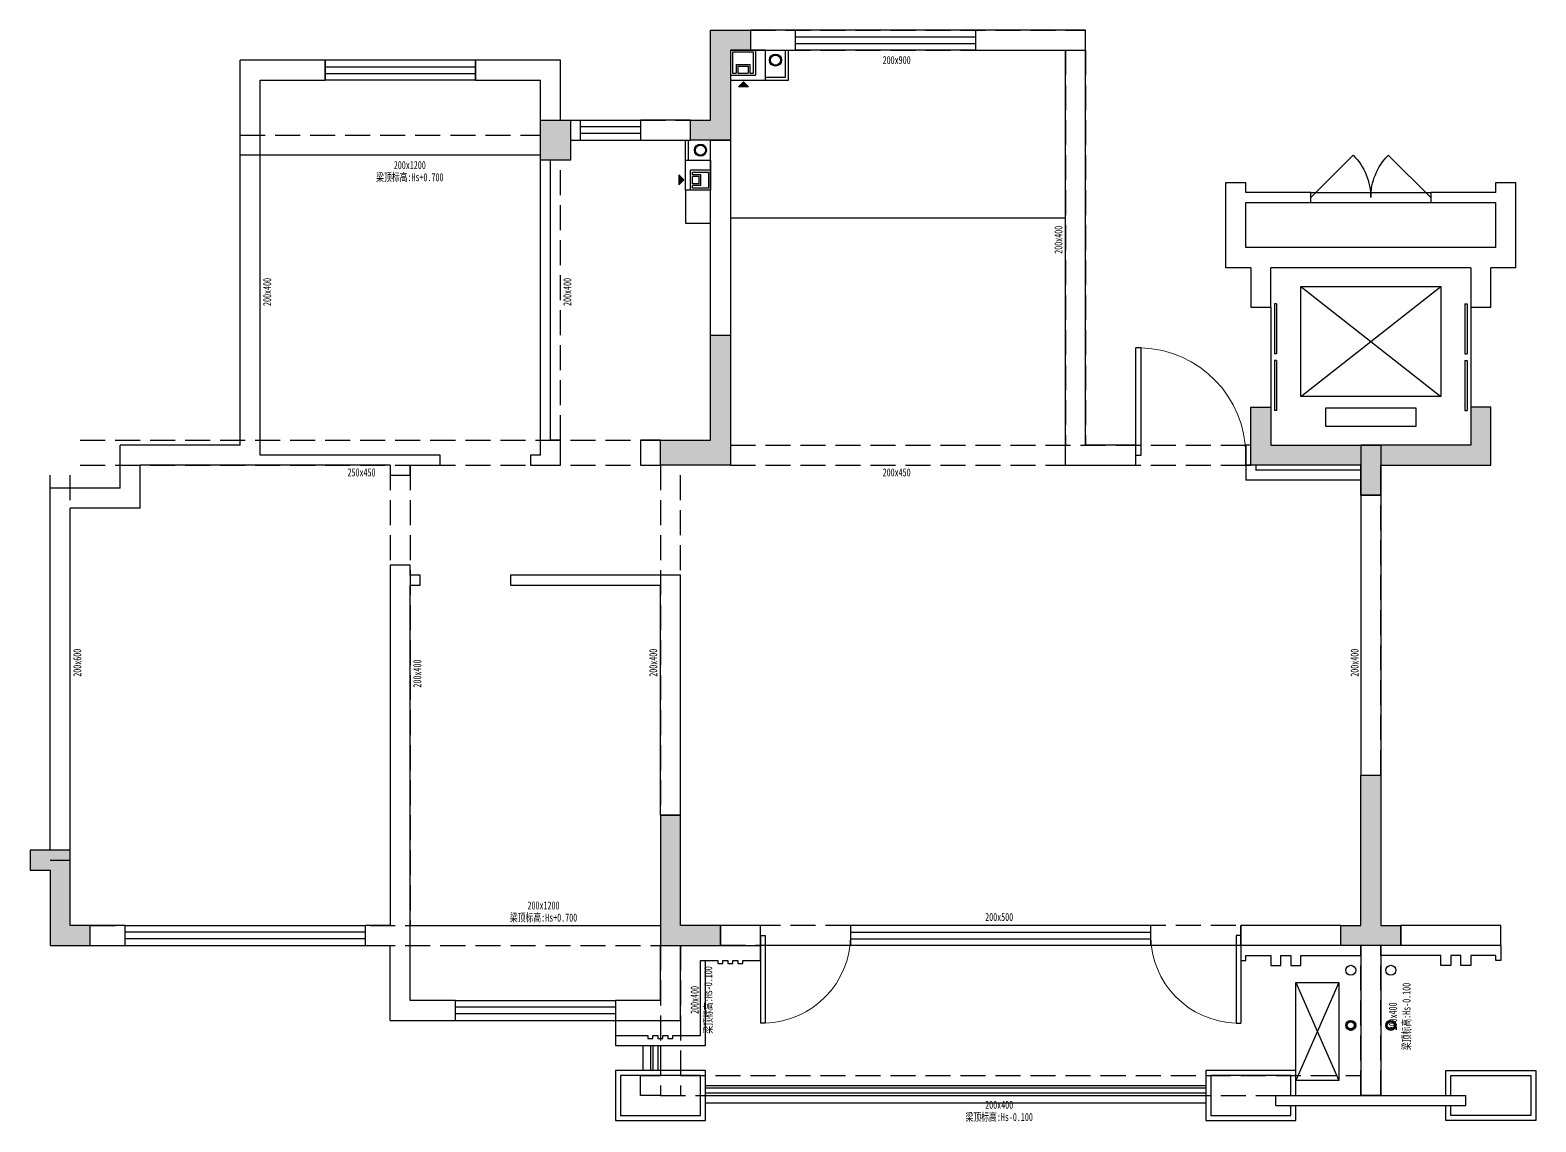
# Model space of a CAD drawing. Header units: millimetres. Extents: x -28014 to 297841, y -81741 to 47579.
# Drawn here: x 20423 to 35473, y -32150 to -21235 of the extents above; entities that cross this region are included whole.
import ezdxf
from ezdxf.enums import TextEntityAlignment as Align

# ---------------------------------------------------------------- set-up
doc = ezdxf.new("R2010")
doc.units = ezdxf.units.MM
doc.header["$MEASUREMENT"] = 0
doc.linetypes.add('DASH', pattern=[0.35, 0.25, -0.1])
for name, color, linetype in [('AR9-剪力墙（柱）线', 6, 'Continuous'), ('AR9-墙线', 160, 'Continuous'), ('AR9-建筑幕墙（窗）', 12, 'Continuous'), ('AR9-建筑给排水（立管）', 4, 'Continuous'), ('AR9-梁', 1, 'DASH'), ('AR9-电梯', 14, 'Continuous'), ('AR9-阳台栏杆（天花隐）', 12, 'Continuous'), ('FC-平面高差线', 144, 'Continuous'), ('FF-平面文字', 50, 'Continuous'), ('FF-门', 20, 'Continuous')]:
    doc.layers.add(name, color=color, linetype=linetype)
doc.styles.add('宋体', font='', dxfattribs={"width": 0.8})
doc.styles.get('宋体').set_extended_font_data('SimSun')
pattern_1 = [(225, (-422976.797, -421933.142), (8.98025612, -8.98025612), [])]

# ---------------------------------------------------------------- blocks, each defined once
blk = doc.blocks.new('A$C18D102CD')
at = {"linetype": 'ByBlock', "ltscale": 0.01}
h = blk.add_hatch(color=250, dxfattribs=at)
h.dxf.hatch_style = 1
h.paths.add_polyline_path([(-26100, 1600), (-26500, 1600), (-26500, 1400), (-26300, 1400), (-26300, 650), (-25900, 650), (-25900, 850), (-26100, 850)])
blk.add_lwpolyline([(-26100, 1600), (-26500, 1600), (-26500, 1400), (-26300, 1400), (-26300, 650), (-25900, 650), (-25900, 850), (-26100, 850)], close=True)
blk = doc.blocks.new('A$C214622EC')
at = {"linetype": 'ByBlock', "ltscale": 0.01}
h = blk.add_hatch(color=250, dxfattribs=at)
h.dxf.hatch_style = 1
edge = h.paths.add_edge_path()
edge.add_line((-19700, 8700), (-19900, 8700))
edge.add_line((-19900, 8700), (-19900, 8900))
edge.add_line((-19900, 8900), (-19700, 8900))
edge.add_line((-19700, 8900), (-19700, 9800))
edge.add_line((-19700, 9800), (-19300, 9800))
edge.add_line((-19300, 9800), (-19300, 9600))
edge.add_line((-19300, 9600), (-19500, 9600))
edge.add_line((-19500, 9600), (-19500, 8700))
edge.add_line((-19500, 8700), (-19700, 8700))
edge.add_line((-19700, 8700), (-19700, 8700))
h = blk.add_hatch(color=250, dxfattribs=at)
h.dxf.hatch_style = 1
h.paths.add_polyline_path([(-19700, 8700), (-19500, 8700), (-19900, 8700), (-19900, 8900), (-19700, 8900), (-19700, 9800), (-19300, 9800), (-19300, 9600), (-19500, 9600), (-19500, 8700)])
h = blk.add_hatch(color=250, dxfattribs=at)
h.dxf.hatch_style = 1
h.paths.add_polyline_path([(-21400, 8900), (-21100, 8900), (-21100, 8500), (-21400, 8500)])
h = blk.add_hatch(color=250, dxfattribs=at)
h.dxf.hatch_style = 1
h.paths.add_polyline_path([(-19500, 6750), (-19700, 6750), (-19700, 5700), (-20200, 5700), (-20200, 5450), (-19500, 5450)])
h = blk.add_hatch(color=250, dxfattribs=at)
h.dxf.hatch_style = 1
h.paths.add_polyline_path([(-14300, 6030), (-14100, 6030), (-14100, 5650), (-13000, 5650), (-13000, 5582), (-13000, 5582), (-13000, 5450), (-13000, 5450), (-13000, 5150), (-13200, 5150), (-13200, 5450), (-14300, 5450)])
h = blk.add_hatch(color=250, dxfattribs=at)
h.dxf.hatch_style = 1
h.paths.add_polyline_path([(-13200, 850), (-13200, 2350), (-13000, 2350), (-13000, 850), (-12800, 850), (-12800, 650), (-13400, 650), (-13400, 850)])
h = blk.add_hatch(color=250, dxfattribs=at)
h.dxf.hatch_style = 1
h.paths.add_polyline_path([(-19600, 850), (-20000, 850), (-20000, 1950), (-20200, 1950), (-20200, 650), (-19600, 650)])
for points in [[(-19700, 8700), (-19500, 8700), (-19900, 8700), (-19900, 8900), (-19700, 8900), (-19700, 9800), (-19300, 9800), (-19300, 9600), (-19500, 9600), (-19500, 8700)], [(-21400, 8900), (-21100, 8900), (-21100, 8500), (-21400, 8500)], [(-13200, 850), (-13200, 2350), (-13000, 2350), (-13000, 850), (-12800, 850), (-12800, 650), (-13400, 650), (-13400, 850)], [(-19600, 850), (-20000, 850), (-20000, 1950), (-20200, 1950), (-20200, 650), (-19600, 650)]]:
    blk.add_lwpolyline(points, close=True)
for points in [[(-19500, 6750), (-19500, 5450), (-20200, 5450), (-20200, 5700), (-19700, 5700), (-19700, 6750)], [(-19700, 6750), (-19500, 6750)], [(-13000, 5650), (-13000, 5650), (-13000, 5150), (-13200, 5150), (-13200, 5450), (-14300, 5450), (-14300, 6030), (-14100, 6030), (-14100, 5650), (-13000, 5650)]]:
    blk.add_lwpolyline(points)
blk = doc.blocks.new('A$C0286138F')
at = {"extrusion": (0, 0, -1)}
blk.add_hatch(color=256, dxfattribs=at).paths.add_polyline_path([(-246, -66), (-196, -16), (-146, -66)])
for p, q in [((100, 250), (100, 50)), ((300, 250), (100, 250)), ((147, 155), (147, 70)), ((253, 155), (147, 155)), ((253, 155), (253, 70)), ((300, 250), (300, 50)), ((300, 50), (100, 50)), ((164, 138), (164, 70)), ((236, 138), (164, 138)), ((236, 138), (236, 70))]:
    blk.add_line(p, q, dxfattribs=at)
blk.add_line((236, 70), (164, 70))
at = {"linetype": 'ByBlock', "ltscale": 0.2}
blk.add_lwpolyline([(0, 0), (0, 250), (300, 250), (300, 0)], close=True, dxfattribs=at)
blk.add_lwpolyline([(147, 70), (120, 70), (120, 230), (280, 230), (280, 70), (253, 70)])
at = {"extrusion": (0, 0, -1)}
blk.add_lwpolyline([(-246, -66), (-196, -16), (-146, -66)], close=True, dxfattribs=at)
blk = doc.blocks.new('99三层左$0$wei')
at = {"extrusion": (0, 0, -1)}
blk.add_hatch(color=256, dxfattribs=at).paths.add_polyline_path([(-406, 225), (-356, 175), (-406, 125)])
for p, q in [((40, 305), (290, 305)), ((40, 305), (40, 55)), ((290, 305), (290, 55)), ((185, 248), (270, 248)), ((185, 248), (185, 112)), ((202, 231), (270, 231)), ((202, 231), (202, 129)), ((40, 55), (290, 55)), ((185, 112), (270, 112)), ((202, 129), (270, 129))]:
    blk.add_line(p, q, dxfattribs=at)
blk.add_line((270, 231), (270, 129))
at = {"linetype": 'ByBlock', "ltscale": 0.2}
blk.add_lwpolyline([(340, -45), (40, -45), (40, 305), (340, 305)], close=True, dxfattribs=at)
blk.add_lwpolyline([(270, 112), (270, 75), (60, 75), (60, 285), (270, 285), (270, 248)])
at = {"extrusion": (0, 0, -1)}
blk.add_lwpolyline([(-406, 225), (-356, 175), (-406, 125)], close=True, dxfattribs=at)
blk = doc.blocks.new('1$0$$WINLIB2D$00000001')
at = {"color": 0}
for points in [[(-0.5, 0.5), (-0.5, -0.5)], [(-0.5, 0.5), (0.5, 0.5)], [(0.5, -0.5), (0.5, 0.5)], [(0.5, 0.1667), (-0.5, 0.1667)], [(0.5, -0.1667), (-0.5, -0.1667)], [(-0.5, -0.5), (0.5, -0.5)]]:
    blk.add_lwpolyline(points, dxfattribs=at)
blk = doc.blocks.new('1$0$$DorLib2D$00000001')
for p, q in [((0.45, 0.975), (0.5, 0.975)), ((0.45, 0), (0.45, 0.975)), ((0.5, 0), (0.5, 0.975)), ((0.5, 0), (0.45, 0))]:
    blk.add_line(p, q)
at = {"lineweight": 13}
blk.add_arc((0.475, 0), 0.975, 91.4693, 180, dxfattribs=at)
blk = doc.blocks.new('3层核心筒$0$$DorLib2D$00000116')
at = {"color": 0}
for p, q in [((-0.5, 0), (-0.146, 0.354)), ((0.5, 0), (0.146, 0.354))]:
    blk.add_line(p, q, dxfattribs=at)
for centre, start, end in [((-0.5, 0), 0, 45), ((0.5, 0), 135, 180)]:
    blk.add_arc(centre, 0.5, start, end, dxfattribs=at)
blk = doc.blocks.new('3层核心筒$0$$DorLib2D$00000127')
at = {"color": 0, "linetype": 'Continuous'}
for p, q in [((-0.033, 0.795), (-0.533, 0.795)), ((-0.533, 0.795), (-0.533, 0.69)), ((-0.033, 0.795), (-0.033, 0.69)), ((0.033, 0.795), (0.033, 0.69)), ((0.533, 0.795), (0.033, 0.795)), ((0.533, 0.795), (0.533, 0.69)), ((-0.033, 0.69), (-0.533, 0.69)), ((0.533, 0.69), (0.033, 0.69)), ((0.5, 0.5), (-0.5, 0.5))]:
    blk.add_line(p, q, dxfattribs=at)
blk = doc.blocks.new('20200316.16193401')
at = {"linetype": 'ByBlock', "ltscale": 0.01}
h = blk.add_hatch(color=250, dxfattribs=at)
h.dxf.hatch_style = 1
h.paths.add_polyline_path([(1300, 880), (1100, 880), (1100, 500), (0, 500), (0, 432), (0, 432), (0, 300), (0, 300), (0, 0), (200, 0), (200, 300), (1300, 300)])
blk.add_lwpolyline([(0, 500), (0, 500), (0, 0), (200, 0), (200, 300), (1300, 300), (1300, 880), (1100, 880), (1100, 500), (0, 500)])
blk = doc.blocks.new('20200316.17114289')
at = {"linetype": 'DASH', "ltscale": 1000}
for points in [[(27400, 10650), (30750, 10650)], [(27400, 10450), (30750, 10450)], [(30550, 10450), (30550, 6500)], [(30750, 10450), (30750, 6500)], [(25600, 9750), (26800, 9750)], [(22300, 9599), (25300, 9599)], [(25600, 9550), (26800, 9550)], [(25300, 9400), (22300, 9400)], [(22300, 6550), (22300, 9400)], [(22500, 6550), (22500, 9400)], [(25300, 6550), (25300, 9350)], [(25500, 6550), (25500, 9350)], [(20700, 6550), (26500, 6550)], [(27200, 6500), (32400, 6500)], [(20400, 2450), (20400, 6250)], [(20600, 2450), (20600, 6250)], [(20700, 6300), (26500, 6300)], [(23800, 6300), (23800, 1700)], [(24000, 6300), (24000, 1700)], [(26500, 6300), (26500, 2800)], [(26700, 2800), (26700, 6300)], [(27200, 6300), (32400, 6300)], [(33500, 6000), (33500, 3200)], [(33700, 3200), (33700, 6000)], [(20800, 1700), (26500, 1700)], [(33300, 1700), (27100, 1700)], [(20800, 1500), (26500, 1500)], [(26500, 1500), (26500, 0)], [(26700, 1500), (26700, 0)], [(33300, 1500), (27100, 1500)], [(33500, 0), (33500, 1500)], [(33700, 0), (33700, 1500)], [(26500, 0), (26300, 0), (26300, 200), (26500, 200)], [(26700, 200), (33500, 200)], [(26500, 0), (33700, 0)]]:
    blk.add_lwpolyline(points, dxfattribs=at)
blk = doc.blocks.new('20200316.19163253')
for p, q in [((0, 980), (430, 0)), ((430, 980), (0, 0))]:
    blk.add_line(p, q)
blk.add_lwpolyline([(430, 980), (430, 0), (0, 0), (0, 980)], close=True)
blk = doc.blocks.new('mnfdgdtdr')
at = {"color": 2, "style": '宋体', "width": 0.7}
for s, p in [('200x900', (969.87, -1236.86, 75)), ('梁顶标高:Hs+0.700', (848.22, -1266.14, 75)), ('200x1200', (848.22, -1263.11, 75)), ('250x450', (836.15, -1339.92, 75)), ('200x450', (969.87, -1339.92, 75)), ('200x1200', (881.63, -1448.15)), ('梁顶标高:Hs+0.700', (881.63, -1451.18)), ('200x500', (995.49, -1451.04, 75)), ('200x400', (995.49, -1497.97, 75))]:
    blk.add_text(s, height=2, dxfattribs=at).set_placement(p, align=Align.CENTER)
for s, p in [('200x400', (1011.29, -1280.78, 75)), ('200x400', (813.57, -1293.83, 75)), ('200x400', (888.57, -1293.83, 75)), ('200x600', (766.12, -1386.49, 75)), ('200x400', (910.04, -1386.49, 75)), ('200x400', (1085.29, -1386.49, 75)), ('200x400', (851.07, -1389.21, 75)), ('梁顶标高:Hs-0.100', (923.78, -1470.78, 75)), ('梁顶标高:Hs-0.100', (1098.26, -1474.9, 75)), ('200x400', (920.38, -1470.78, 75)), ('200x400', (1094.87, -1474.9, 75))]:
    blk.add_text(s, height=2, rotation=90, dxfattribs=at).set_placement(p, align=Align.CENTER)
at = {"layer": 'Defpoints', "color": 250, "style": '宋体', "width": 0.7}
blk.add_text('梁顶标高:Hs-0.100', height=2, dxfattribs=at).set_placement((995.49, -1501.03, 75), align=Align.CENTER)

msp = doc.modelspace()

# ---------------------------------------------------------------- hatches: boundary and pattern name
at = {"layer": 'AR9-建筑给排水（立管）'}
h = msp.add_hatch(dxfattribs=at)
h.set_pattern_fill('ANSI31', color=256, scale=8, angle=-180)
h.set_pattern_definition(pattern_1)
edge = h.paths.add_edge_path(flags=17)
edge.add_arc((33623.052, -31184.834), 35, 0, 360)
edge = h.paths.add_edge_path()
edge.add_arc((33623.052, -31184.834), 50, 0, 360)
h = msp.add_hatch(dxfattribs=at)
h.set_pattern_fill('ANSI31', color=256, scale=8, angle=-180)
h.set_pattern_definition(pattern_1)
edge = h.paths.add_edge_path(flags=17)
edge.add_arc((34023.228, -31184.834), 35, 0, 360)
edge = h.paths.add_edge_path()
edge.add_arc((34023.228, -31184.834), 50, 0, 360)

# ---------------------------------------------------------------- linework, layer by layer
at = {"layer": 'AR9-墙线'}
for p, q in [((28073.099, -21234.834), (27623.112, -21234.834)), ((28073.099, -21434.834), (28073.099, -21234.834)), ((30973.14, -21234.834), (29873.099, -21234.834)), ((29873.099, -21234.834), (29873.099, -21434.834)), ((30973.14, -25384.834), (30973.14, -21234.834)), ((27623.112, -21434.834), (28073.099, -21434.834)), ((27973.139, -21704.834), (27973.139, -21434.834)), ((28003.139, -21734.834), (28003.139, -21434.834)), ((29873.099, -21434.834), (30773.14, -21434.834)), ((30773.14, -25584.834), (30773.14, -21434.834)), ((23373.14, -21534.834), (22523.14, -21534.834)), ((22523.14, -25384.834), (22523.14, -21534.834)), ((23373.14, -21734.834), (23373.14, -21534.834)), ((25723.14, -21534.834), (24873.14, -21534.834)), ((24873.14, -21534.834), (24873.14, -21734.834)), ((25723.14, -22134.834), (25723.14, -21534.834)), ((22723.14, -21734.834), (23373.14, -21734.834)), ((22723.14, -22384.834), (22723.14, -21734.834)), ((24873.14, -21734.834), (25523.14, -21734.834)), ((25523.14, -22134.834), (25523.14, -21734.834)), ((27023.167, -22134.834), (26523.14, -22134.834)), ((26523.14, -22134.834), (26523.14, -22334.834)), ((22723.14, -25484.834), (22723.14, -22384.834)), ((26523.14, -22334.834), (27023.167, -22334.834)), ((26973.14, -22534.835), (26973.14, -22334.835)), ((27003.14, -22534.835), (27003.14, -22334.835)), ((27223.14, -23234.834), (27223.14, -22334.834)), ((27423.167, -22334.835), (27423.167, -24284.835)), ((25523.14, -25484.834), (25523.14, -22534.835)), ((32373.14, -22959.834), (32373.14, -22759.835)), ((32373.14, -22759.835), (32573.14, -22759.835)), ((32573.14, -22859.834), (32573.14, -22759.835)), ((33223.14, -22859.834), (32573.14, -22859.834)), ((33223.14, -22959.834), (33223.14, -22859.834)), ((35073.218, -22859.834), (34423.14, -22859.834)), ((34423.14, -22859.834), (34423.14, -22959.834)), ((35073.218, -22859.834), (35073.231, -22759.822)), ((35073.231, -22759.822), (35273.231, -22759.846)), ((35273.206, -22959.846), (35273.231, -22759.846)), ((32373.14, -23609.834), (32373.14, -22959.834)), ((32573.14, -23409.834), (32573.14, -22959.834)), ((32573.14, -22959.834), (33223.14, -22959.834)), ((34423.14, -22959.834), (35073.206, -22959.834)), ((35073.152, -23409.834), (35073.206, -22959.834)), ((35273.128, -23609.834), (35273.206, -22959.846)), ((27223.14, -24284.834), (27223.14, -23234.834)), ((32723.14, -23409.834), (32573.14, -23409.834)), ((34923.112, -23409.834), (32723.14, -23409.834)), ((35073.152, -23409.834), (34923.112, -23409.834)), ((32623.14, -23609.834), (32373.14, -23609.834)), ((32623.14, -23609.834), (32623.14, -24005.347)), ((32823.14, -24005.347), (32823.14, -23609.834)), ((34823.112, -23609.834), (32823.14, -23609.834)), ((34823.112, -23609.834), (34823.112, -24005.345)), ((35273.128, -23609.834), (35023.112, -23609.834)), ((35023.112, -24005.345), (35023.112, -23609.834)), ((32623.14, -24005.347), (32823.14, -24005.347)), ((34823.112, -24005.345), (35023.112, -24005.345)), ((22523.14, -25384.834), (21323.085, -25384.834)), ((21323.085, -25814.838), (21323.085, -25384.834)), ((26523.161, -25334.834), (26523.161, -25584.834)), ((26723.112, -25334.834), (26523.161, -25334.834)), ((31473.14, -25384.834), (30973.14, -25384.834)), ((31473.14, -25584.834), (31473.14, -25384.834)), ((32623.171, -25384.834), (32573.14, -25384.834)), ((32573.14, -25384.834), (32573.14, -25584.834)), ((32623.14, -25384.834), (32573.14, -25384.834)), ((32573.14, -25584.834), (32573.14, -25384.834)), ((22623.167, -25584.834), (21523.085, -25584.834)), ((21523.085, -26014.838), (21523.085, -25584.834)), ((24023.14, -25584.834), (22623.14, -25584.834)), ((24123.14, -25484.834), (22723.14, -25484.834)), ((24023.14, -25584.834), (24023.14, -25684.834)), ((24523.14, -25484.834), (24123.14, -25484.834)), ((24223.14, -25584.834), (24523.14, -25584.834)), ((24223.14, -25684.834), (24223.14, -25584.834)), ((24523.14, -25584.834), (24523.14, -25484.834)), ((25523.14, -25484.834), (25423.14, -25484.834)), ((25423.14, -25484.834), (25423.14, -25584.834)), ((25423.14, -25584.834), (25623.14, -25584.834)), ((25623.14, -25584.834), (25723.161, -25584.834)), ((26523.161, -25584.834), (26723.167, -25584.834)), ((30773.14, -25584.834), (31473.14, -25584.834)), ((32573.14, -25584.834), (32623.171, -25584.834)), ((32573.14, -25584.834), (32573.14, -25734.934)), ((32673.14, -25584.834), (32573.14, -25584.834)), ((32673.14, -25584.834), (32673.14, -25634.934)), ((24023.14, -25684.834), (24223.14, -25684.834)), ((33723.141, -25734.934), (32573.14, -25734.934)), ((33723.141, -25634.934), (32673.14, -25634.934)), ((20623.14, -29434.834), (20623.14, -25814.838)), ((21323.085, -25814.838), (20623.14, -25814.838)), ((33723.14, -25884.834), (33723.126, -28684.834)), ((33923.112, -25884.834), (33923.126, -28684.835)), ((20823.14, -29534.834), (20823.166, -26014.838)), ((20823.144, -29534.835), (20823.166, -26014.838)), ((21523.085, -26014.838), (20823.166, -26014.838)), ((24223.14, -26584.834), (24023.14, -26584.834)), ((24023.14, -26584.834), (24023.14, -30184.834)), ((24223.14, -26684.834), (24223.14, -26584.834)), ((24323.162, -26684.834), (24223.14, -26684.834)), ((24223.14, -26784.834), (24323.162, -26784.834)), ((24223.14, -30184.834), (24223.14, -26784.834)), ((24323.162, -26784.834), (24323.162, -26684.834)), ((26923.14, -26684.834), (25223.162, -26684.834)), ((25223.162, -26684.834), (25223.162, -26784.834)), ((25223.162, -26784.834), (26723.14, -26784.834)), ((26723.14, -29084.834), (26723.14, -26784.834)), ((26923.14, -29084.834), (26923.14, -26684.834)), ((26723.14, -29084.834), (26923.14, -29084.834)), ((20623.144, -29534.834), (20823.14, -29534.834)), ((20823.14, -30184.834), (20823.144, -29534.835)), ((21373.14, -30184.834), (20823.14, -30184.834)), ((21373.14, -30384.834), (21373.14, -30184.834)), ((24023.14, -30184.834), (23773.14, -30184.834)), ((23773.14, -30184.834), (23773.14, -30384.834)), ((24223.14, -30934.834), (24223.14, -30184.834)), ((27723.206, -30184.834), (27323.167, -30184.834)), ((27323.167, -30184.834), (27323.167, -30384.834)), ((27723.206, -30384.834), (27723.206, -30184.834)), ((33523.14, -30184.834), (32523.182, -30184.836)), ((32523.183, -30384.836), (32523.182, -30184.836)), ((32523.206, -30184.834), (32523.206, -30384.834)), ((33523.14, -30384.834), (33523.14, -30184.834)), ((35123.074, -30184.834), (34123.14, -30184.834)), ((34123.14, -30384.834), (34123.14, -30184.834)), ((35123.074, -30384.834), (35123.074, -30184.834)), ((20723.14, -30384.834), (21373.14, -30384.834)), ((23773.14, -30384.834), (24023.14, -30384.834)), ((24023.14, -31134.834), (24023.14, -30384.834)), ((26723.14, -30934.834), (26723.14, -30384.834)), ((26723.14, -30384.834), (26923.14, -30384.834)), ((26923.14, -31134.834), (26923.14, -30384.834)), ((27323.167, -30384.834), (27723.206, -30384.834)), ((33523.14, -30384.834), (32523.183, -30384.836)), ((33923.112, -30384.835), (33723.112, -30384.838)), ((33723.112, -30384.838), (33723.14, -31884.838)), ((33923.112, -30384.835), (33923.14, -31884.835)), ((35123.074, -30384.834), (34123.14, -30384.834)), ((24673.14, -30934.834), (24223.14, -30934.834)), ((24673.14, -31134.834), (24673.14, -30934.834)), ((26723.14, -30934.834), (26273.14, -30934.834)), ((26273.14, -30934.834), (26273.14, -31134.834)), ((24023.14, -31134.834), (24673.14, -31134.834)), ((26273.14, -31134.834), (26923.14, -31134.834)), ((32873.14, -31884.834), (34773.14, -31884.834)), ((32873.14, -31984.834), (32873.14, -31884.834)), ((33923.14, -31884.835), (33723.14, -31884.838)), ((34773.14, -31984.834), (34773.14, -31884.834)), ((32873.14, -31984.834), (34773.14, -31984.834))]:
    msp.add_line(p, q, dxfattribs=at)
for points in [[(27773.14, -21704.834), (27973.139, -21704.834)], [(27773.14, -21734.834), (28003.139, -21734.834)], [(25723.161, -25584.834), (25723.161, -25334.836), (25623.14, -25334.836), (25623.14, -22534.835)], [(26273.14, -31134.834), (26273.14, -31284.834), (26323.14, -31284.834), (26323.14, -31284.834), (26598.14, -31284.834), (26598.14, -31314.834), (26648.14, -31314.834), (26648.14, -31284.834), (26698.14, -31284.834), (26698.14, -31314.834), (26748.14, -31314.834), (26748.14, -31284.834), (26798.14, -31284.834), (26798.14, -31314.834), (26848.14, -31314.834), (26848.14, -31284.834), (27123.14, -31284.834), (27123.14, -30534.834), (27298.14, -30534.834), (27298.167, -30564.834), (27348.167, -30564.834), (27348.167, -30534.834), (27398.14, -30534.834), (27398.167, -30564.834), (27448.167, -30564.834), (27448.167, -30534.834), (27498.14, -30534.834), (27498.167, -30564.834), (27548.167, -30564.834), (27548.167, -30534.834), (27723.183, -30534.834), (27723.183, -30384.834)], [(32523.183, -30384.834), (32523.183, -30534.834), (32573.183, -30534.834), (32573.183, -30484.834), (32823.14, -30484.834), (32823.14, -30584.834), (32923.14, -30584.834), (32923.14, -30484.834), (33023.14, -30484.834), (33023.14, -30584.834), (33123.14, -30584.834), (33123.14, -30484.834), (33723.114, -30484.834)], [(35123.074, -30384.834), (35123.074, -30534.834), (35073.074, -30534.834), (35073.074, -30484.834), (34823.14, -30484.834), (34823.14, -30584.834), (34723.14, -30584.834), (34723.14, -30484.834), (34623.14, -30484.834), (34623.14, -30584.834), (34523.14, -30584.834), (34523.14, -30484.834), (33923.114, -30484.834)]]:
    msp.add_lwpolyline(points, dxfattribs=at)
msp.add_lwpolyline([(26973.14, -23164.837), (27223.14, -23164.837), (27223.14, -22834.835), (26973.14, -22834.835)], close=True, dxfattribs=at)
at = {"layer": 'AR9-建筑给排水（立管）'}
for centre, radius in [((27873.14, -21534.834), 60), ((27873.14, -21534.834), 50), ((27123.14, -22434.835), 60), ((27123.14, -22434.835), 50), ((33623.052, -30634.363), 50), ((34023.228, -30634.363), 50), ((33623.052, -31184.834), 50), ((33623.052, -31184.834), 35), ((34023.228, -31184.834), 50), ((34023.228, -31184.834), 35)]:
    msp.add_circle(centre, radius, dxfattribs=at)
at = {"layer": 'AR9-电梯'}
for p, q in [((33123.14, -24897.334), (33123.14, -23797.334)), ((33123.14, -23797.334), (34523.14, -23797.334)), ((33123.14, -24897.334), (34523.14, -23797.334)), ((33123.14, -23797.334), (34523.14, -24897.334)), ((34523.14, -23797.334), (34523.14, -24897.334)), ((34523.14, -24897.334), (33123.14, -24897.334)), ((33373.14, -25197.334), (33373.14, -25009.834)), ((33373.14, -25009.834), (34273.14, -25009.834)), ((34273.14, -25009.834), (34273.14, -25197.334)), ((34273.14, -25197.334), (33373.14, -25197.334))]:
    msp.add_line(p, q, dxfattribs=at)
at = {"layer": 'AR9-阳台栏杆（天花隐）'}
for points in [[(26623.112, -31384.834), (26623.112, -31634.834)], [(26648.112, -31384.834), (26648.112, -31634.834)], [(26698.112, -31384.834), (26698.112, -31634.834)], [(27173.14, -31809.834), (32173.112, -31809.834)], [(27173.14, -31859.834), (32173.112, -31859.834)], [(27173.14, -31884.834), (32173.112, -31884.834)]]:
    msp.add_lwpolyline(points, dxfattribs=at)
at = {"layer": 'FC-平面高差线', "color": 144}
for p, q in [((33223.14, -22859.834), (34423.14, -22859.834)), ((33223.14, -22959.834), (34423.14, -22959.834)), ((30773.14, -23114.834), (27423.167, -23114.834)), ((28623.206, -30384.834), (27723.206, -30384.834)), ((32523.206, -30384.834), (31623.206, -30384.834))]:
    msp.add_line(p, q, dxfattribs=at)
for points in [[(25523.14, -22484.834), (22723.14, -22484.834)], [(24223.14, -30184.834), (26723.14, -30184.834)], [(26273.14, -31284.834), (26273.14, -31384.834), (27173.14, -31384.834), (27173.14, -30534.834)], [(26548.112, -31384.834), (26548.112, -31634.834)], [(26723.112, -31384.834), (26723.112, -31634.834)], [(33073.14, -31884.834), (33073.14, -31634.834), (32173.14, -31634.834), (32173.14, -32134.834), (33073.14, -32134.834), (33073.14, -31984.834)], [(33023.14, -31884.834), (33023.14, -31684.834), (32223.14, -31684.834), (32223.14, -32084.834), (33023.14, -32084.834), (33023.14, -31984.834)], [(34573.14, -31884.834), (34573.14, -31634.834), (35473.14, -31634.834), (35473.14, -32134.834), (34573.14, -32134.834), (34573.14, -31984.834)], [(34623.14, -31884.834), (34623.14, -31684.834), (35423.14, -31684.834), (35423.14, -32084.834), (34623.14, -32084.834), (34623.14, -31984.834)], [(27173.14, -31784.834), (32173.112, -31784.834)], [(27173.14, -31959.834), (32173.112, -31959.834)]]:
    msp.add_lwpolyline(points, dxfattribs=at)
for points in [[(27173.112, -31634.834), (26273.112, -31634.834), (26273.112, -32134.834), (27173.112, -32134.834)], [(27123.112, -31684.834), (26323.112, -31684.834), (26323.112, -32084.834), (27123.112, -32084.834)]]:
    msp.add_lwpolyline(points, close=True, dxfattribs=at)

# ---------------------------------------------------------------- block references
at = {"layer": 'AR9-剪力墙（柱）线', "color": 6}
for name, p in [('A$C214622EC', (46923.14, -31034.834)), ('20200316.16193401', (33723.093, -25884.827)), ('A$C18D102CD', (46923.14, -31034.834))]:
    msp.add_blockref(name, p, dxfattribs=at)
at = {"layer": 'AR9-墙线', "extrusion": (0, 0, -1), "zscale": -1, "rotation": 270}
msp.add_blockref('99三层左$0$wei', (-27728.147, -21394.834), dxfattribs=at)
at = {"layer": 'AR9-墙线', "rotation": 270}
msp.add_blockref('A$C0286138F', (26973.14, -22534.835), dxfattribs=at)
at = {"layer": 'AR9-墙线'}
msp.add_blockref('20200316.19163253', (33073.14, -31734.838), dxfattribs=at)
at = {"layer": 'AR9-建筑幕墙（窗）', "zscale": 200}
for p, xscale, yscale, rotation in [((28973.099, -21334.834), 1800, -200, 180.0000000000038), ((24123.14, -21634.834), 1500, 200, 179.9999999999511), ((26223.14, -22234.834), -600, 200, 180), ((22573.14, -30284.834), -2399.999999069842, 200, 180), ((30123.206, -30284.834), 3000, 200, 180.0000000031708), ((25473.14, -31034.834), -1600.000000063679, 200, 180)]:
    msp.add_blockref('1$0$$WINLIB2D$00000001', p, dxfattribs=dict(at, xscale=xscale, yscale=yscale, rotation=rotation))
at = {"layer": 'AR9-梁'}
msp.add_blockref('20200316.17114289', (223.14, -31884.834), dxfattribs=at)
at = {"layer": 'AR9-电梯', "xscale": 1000, "zscale": 200, "rotation": 89.99999999998649}
for p, yscale in [((32723.14, -24505.347), -200), ((34923.112, -24505.345), 200)]:
    msp.add_blockref('3层核心筒$0$$DorLib2D$00000127', p, dxfattribs=dict(at, yscale=yscale))
at = {"layer": 'FF-平面文字', "xscale": 40.00000022632889, "yscale": 40.00000022632889, "zscale": 40.00000022632889}
msp.add_blockref('mnfdgdtdr', (-9710.678, 27900.426), dxfattribs=at)
at = {"layer": 'FF-门', "xscale": -1200, "yscale": 1200, "zscale": 100}
msp.add_blockref('3层核心筒$0$$DorLib2D$00000116', (33823.14, -22909.834), dxfattribs=at)
at = {"layer": 'FF-门', "zscale": 200}
for p, xscale, yscale, rotation in [((32023.14, -25484.834), 1100, -1100, 180.0000000013797), ((28173.206, -30284.834), 900, 900, 180.0000000031708), ((32073.206, -30284.834), -900, 900, 180.0000000031708)]:
    msp.add_blockref('1$0$$DorLib2D$00000001', p, dxfattribs=dict(at, xscale=xscale, yscale=yscale, rotation=rotation))

doc.saveas('drawing.dxf')
